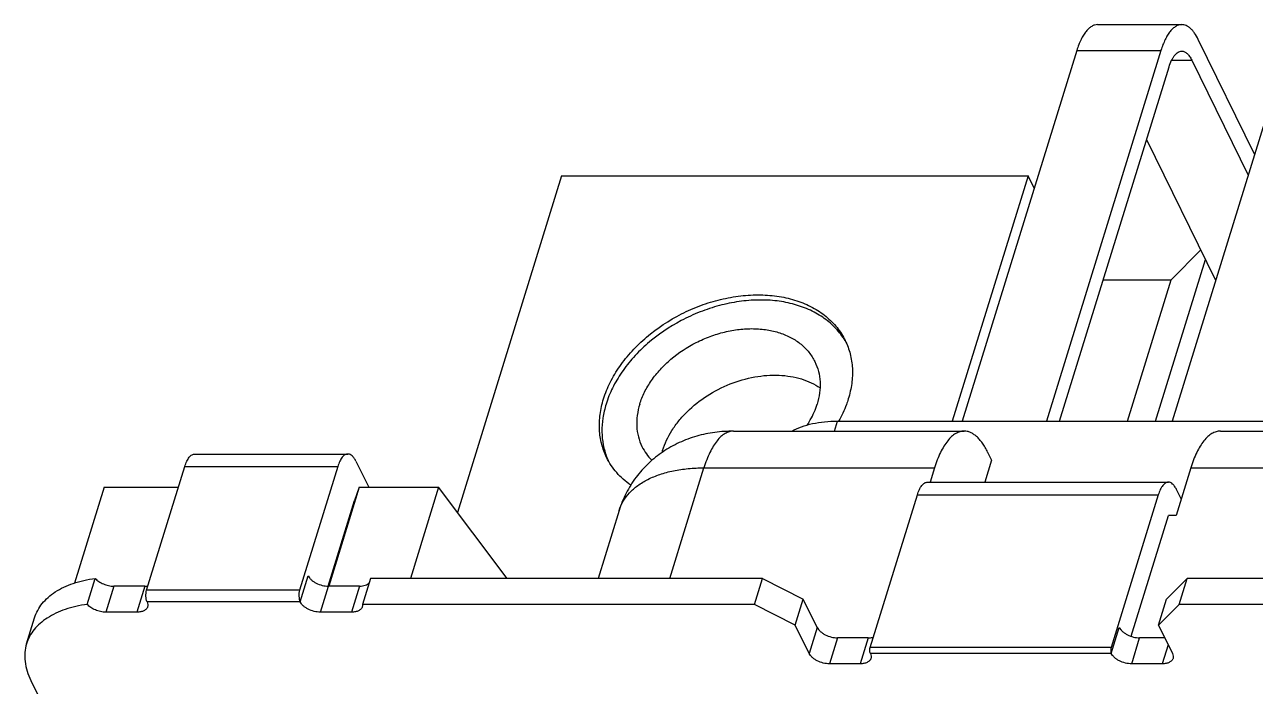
# Model space of a CAD drawing. Extents: x 0 to 420, y 0 to 297.
# Drawn here: x 266.05 to 280.87, y 220.11 to 228.07 of the extents above; entities that cross this region are included whole.
import ezdxf

# ---------------------------------------------------------------- set-up
doc = ezdxf.new("R2010")
doc.units = 0
doc.header["$LTSCALE"] = 23.1
doc.layers.get('0').update_dxf_attribs({"linetype": 'CONTINUOUS'})

msp = doc.modelspace()

# ---------------------------------------------------------------- linework, layer by layer
at = {"color": 7, "linetype": 'CONTINUOUS'}
for p, q in [((278.971, 228.073), (279.984, 228.073)), ((280.861, 226.513), (280.182, 227.895)), ((278.721, 227.763), (277.341, 223.299)), ((279.734, 227.763), (278.354, 223.299)), ((278.721, 227.763), (279.734, 227.763)), ((281.247, 227.763), (279.868, 223.299)), ((278.513, 223.299), (279.831, 227.564)), ((279.863, 227.645), (280.105, 227.645)), ((280.105, 227.645), (280.783, 226.262)), ((279.561, 226.689), (280.392, 224.995)), ((272.516, 226.253), (271.263, 222.199)), ((272.516, 226.253), (278.134, 226.253)), ((278.134, 226.253), (277.221, 223.299)), ((278.208, 226.103), (278.134, 226.253)), ((279.855, 225), (280.213, 225.361)), ((279.668, 223.299), (280.27, 225.244)), ((279.039, 225), (279.855, 225)), ((279.329, 223.299), (279.855, 225)), ((275.801, 223.178), (275.838, 223.299)), ((275.838, 223.299), (308.384, 223.299)), ((274.586, 223.178), (277.363, 223.178)), ((280.449, 223.178), (291.353, 223.178)), ((277.646, 222.925), (277.694, 222.829)), ((268.1, 222.903), (269.942, 222.903)), ((270.039, 222.817), (270.193, 222.503)), ((277.694, 222.829), (277.612, 222.564)), ((267.518, 221.264), (267.978, 222.752)), ((267.978, 222.752), (269.82, 222.752)), ((269.82, 222.752), (269.36, 221.264)), ((273.818, 221.405), (274.229, 222.736)), ((274.229, 222.736), (277.006, 222.736)), ((277.006, 222.736), (276.953, 222.564)), ((280.092, 222.736), (279.915, 222.164)), ((280.092, 222.736), (290.587, 222.736)), ((267.008, 222.503), (266.651, 221.35)), ((267.008, 222.503), (267.901, 222.503)), ((270.08, 222.503), (269.712, 221.312)), ((270.08, 222.503), (270.021, 222.342)), ((270.08, 222.503), (271.034, 222.503)), ((271.034, 222.503), (270.695, 221.405)), ((271.86, 221.405), (271.034, 222.503)), ((276.922, 222.564), (279.823, 222.564)), ((279.976, 222.362), (279.92, 222.477)), ((269.703, 221.312), (270.021, 222.342)), ((276.231, 220.572), (276.8, 222.413)), ((276.8, 222.413), (279.701, 222.413)), ((279.701, 222.413), (279.132, 220.572)), ((273.208, 222.223), (272.955, 221.405)), ((279.373, 220.709), (279.823, 222.164)), ((279.915, 222.164), (279.823, 222.164)), ((269.366, 221.123), (269.463, 221.436)), ((266.803, 221.092), (266.9, 221.405)), ((267.124, 221.312), (267.027, 220.999)), ((267.498, 221.312), (267.124, 221.312)), ((267.498, 221.312), (267.401, 220.999)), ((269.612, 220.999), (269.708, 221.312)), ((270.083, 221.312), (269.708, 221.312)), ((270.083, 221.312), (269.986, 220.999)), ((270.215, 221.405), (270.119, 221.092)), ((274.936, 221.405), (270.215, 221.405)), ((274.839, 221.092), (274.936, 221.405)), ((274.936, 221.405), (275.426, 221.157)), ((279.801, 221.157), (280.048, 221.405)), ((279.951, 221.092), (280.048, 221.405)), ((300.394, 221.405), (280.048, 221.405)), ((269.36, 221.264), (267.518, 221.264)), ((275.329, 220.843), (275.426, 221.157)), ((275.594, 220.815), (275.426, 221.157)), ((279.704, 220.843), (279.801, 221.157)), ((267.401, 220.999), (267.027, 220.999)), ((269.366, 221.123), (267.524, 221.123)), ((269.986, 220.999), (269.612, 220.999)), ((274.839, 221.092), (270.119, 221.092)), ((275.329, 220.843), (274.839, 221.092)), ((279.951, 221.092), (279.704, 220.843)), ((300.297, 221.092), (279.951, 221.092)), ((266.073, 220.618), (266.169, 220.932)), ((275.497, 220.501), (275.329, 220.843)), ((279.704, 220.843), (279.872, 220.501)), ((275.594, 220.815), (275.497, 220.501)), ((279.135, 220.501), (279.232, 220.815)), ((275.839, 220.69), (275.742, 220.377)), ((276.208, 220.69), (275.839, 220.69)), ((276.208, 220.69), (276.111, 220.377)), ((279.132, 220.572), (276.231, 220.572)), ((279.381, 220.377), (279.477, 220.69)), ((279.779, 220.69), (279.477, 220.69)), ((279.82, 220.607), (279.749, 220.377)), ((279.135, 220.501), (276.234, 220.501)), ((276.111, 220.377), (275.742, 220.377)), ((279.749, 220.377), (279.381, 220.377)), ((266.124, 220.175), (268.999, 214.316))]:
    msp.add_line(p, q, dxfattribs=at)
for centre, radius, start, end in [((275.212, 223.841), 0.835, 28.2616, 30.8895), ((274.567, 222.686), 0.874, 162.8245, 164.4205), ((273.839, 223.167), 0.835, 201.3882, 203.9378)]:
    msp.add_arc(centre, radius, start, end, dxfattribs=at)
for points, knots in [([(278.971, 228.073), (278.959, 228.073), (278.934, 228.069), (278.897, 228.053), (278.863, 228.026), (278.83, 227.99), (278.798, 227.945), (278.769, 227.892), (278.743, 227.83), (278.728, 227.786), (278.721, 227.763)], [0, 0, 0, 0, 0.085851, 0.177422, 0.279223, 0.394139, 0.523634, 0.668109, 0.8272, 1, 1, 1, 1]), ([(279.984, 228.073), (279.972, 228.073), (279.947, 228.069), (279.911, 228.053), (279.876, 228.026), (279.843, 227.99), (279.812, 227.945), (279.783, 227.892), (279.756, 227.83), (279.741, 227.786), (279.734, 227.763)], [0, 0, 0, 0, 0.085851, 0.177422, 0.279223, 0.394139, 0.523634, 0.668109, 0.8272, 1, 1, 1, 1]), ([(280.182, 227.895), (280.169, 227.922), (280.148, 227.959), (280.115, 228.002), (280.09, 228.027), (280.065, 228.047), (280.038, 228.062), (280.011, 228.071), (279.993, 228.073), (279.984, 228.073)], [0, 0, 0, 0, 0.315262, 0.45425, 0.581235, 0.697234, 0.803937, 0.903796, 1, 1, 1, 1]), ([(279.831, 227.564), (279.84, 227.591), (279.854, 227.629), (279.879, 227.675), (279.898, 227.703), (279.918, 227.725), (279.939, 227.741), (279.961, 227.751), (279.977, 227.753), (279.984, 227.753)], [0, 0, 0, 0, 0.331731, 0.476241, 0.605766, 0.72071, 0.822536, 0.914128, 1, 1, 1, 1]), ([(279.984, 227.753), (279.989, 227.753), (280.001, 227.752), (280.017, 227.746), (280.033, 227.737), (280.055, 227.72), (280.081, 227.689), (280.097, 227.661), (280.105, 227.645)], [0, 0, 0, 0, 0.096244, 0.196145, 0.302891, 0.418938, 0.684605, 1, 1, 1, 1]), ([(273.021, 223.566), (273.042, 223.634), (273.098, 223.77), (273.214, 223.964), (273.362, 224.147), (273.599, 224.374), (273.88, 224.56), (274.188, 224.695), (274.428, 224.768), (274.67, 224.812), (274.907, 224.824), (275.135, 224.806), (275.346, 224.755), (275.537, 224.675), (275.702, 224.566), (275.837, 224.431), (275.904, 224.326), (275.931, 224.271)], [0, 0, 0, 0, 0.058981, 0.121036, 0.185928, 0.253183, 0.391813, 0.461818, 0.531085, 0.598823, 0.664343, 0.727122, 0.78686, 0.843537, 0.897466, 0.949301, 1, 1, 1, 1]), ([(275.929, 224.269), (275.898, 224.321), (275.823, 224.419), (275.681, 224.543), (275.512, 224.64), (275.319, 224.71), (275.108, 224.751), (274.883, 224.762), (274.65, 224.743), (274.414, 224.694), (274.18, 224.617), (273.882, 224.48), (273.609, 224.296), (273.381, 224.072), (273.238, 223.892), (273.126, 223.703), (273.072, 223.57), (273.052, 223.504)], [0, 0, 0, 0, 0.050753, 0.102967, 0.157462, 0.214758, 0.275055, 0.338257, 0.404021, 0.47181, 0.540948, 0.610669, 0.748451, 0.815225, 0.879663, 0.941327, 1, 1, 1, 1]), ([(273.457, 223.504), (273.472, 223.553), (273.512, 223.652), (273.597, 223.792), (273.704, 223.925), (273.876, 224.09), (274.08, 224.224), (274.303, 224.322), (274.477, 224.375), (274.652, 224.407), (274.824, 224.416), (274.989, 224.402), (275.143, 224.366), (275.281, 224.308), (275.401, 224.229), (275.498, 224.131), (275.547, 224.055), (275.566, 224.015)], [0, 0, 0, 0, 0.058981, 0.121036, 0.185928, 0.253183, 0.391813, 0.461818, 0.531086, 0.598824, 0.664344, 0.727123, 0.78686, 0.843538, 0.897466, 0.949301, 1, 1, 1, 1]), ([(275.931, 224.271), (275.956, 224.219), (275.997, 224.109), (276.023, 223.933), (276.015, 223.749), (275.987, 223.627), (275.968, 223.566)], [0, 0, 0, 0, 0.239084, 0.482916, 0.735575, 1, 1, 1, 1]), ([(275.566, 224.015), (275.585, 223.977), (275.614, 223.898), (275.633, 223.77), (275.627, 223.636), (275.607, 223.548), (275.594, 223.504)], [0, 0, 0, 0, 0.239084, 0.482916, 0.735574, 1, 1, 1, 1]), ([(273.731, 222.944), (273.758, 223.03), (273.818, 223.155), (273.928, 223.306), (274.062, 223.453), (274.264, 223.613), (274.54, 223.755), (274.835, 223.84), (275.083, 223.86), (275.272, 223.84), (275.402, 223.81), (275.522, 223.764), (275.595, 223.722), (275.628, 223.699)], [0, 0, 0, 0, 0.116357, 0.178362, 0.242517, 0.375413, 0.511117, 0.644955, 0.772609, 0.833205, 0.891283, 0.946823, 1, 1, 1, 1]), ([(273.058, 222.861), (273.033, 222.913), (272.993, 223.023), (272.966, 223.199), (272.975, 223.383), (273.002, 223.505), (273.021, 223.566)], [0, 0, 0, 0, 0.239084, 0.482916, 0.735575, 1, 1, 1, 1]), ([(275.968, 223.566), (275.961, 223.543), (275.93, 223.451), (275.888, 223.363), (275.852, 223.298)], [0, 0, 0, 0, 0.24358, 1, 1, 1, 1]), ([(273.052, 223.504), (273.035, 223.449), (273.009, 223.339), (272.997, 223.173), (273.013, 223.013), (273.042, 222.911), (273.061, 222.862)], [0, 0, 0, 0, 0.263679, 0.516617, 0.761029, 1, 1, 1, 1]), ([(273.457, 223.504), (273.443, 223.46), (273.423, 223.371), (273.417, 223.238), (273.436, 223.11), (273.466, 223.03), (273.484, 222.993)], [0, 0, 0, 0, 0.264426, 0.517084, 0.760916, 1, 1, 1, 1]), ([(275.474, 223.252), (275.487, 223.272), (275.535, 223.352), (275.573, 223.438), (275.594, 223.504)], [0, 0, 0, 0, 0.258769, 1, 1, 1, 1]), ([(275.288, 223.179), (275.325, 223.199), (275.406, 223.235), (275.539, 223.272), (275.684, 223.294), (275.786, 223.299), (275.838, 223.299)], [0, 0, 0, 0, 0.2232, 0.464927, 0.724479, 1, 1, 1, 1]), ([(274.586, 223.178), (274.511, 223.178), (274.361, 223.169), (274.141, 223.123), (273.93, 223.045), (273.734, 222.935), (273.557, 222.794), (273.407, 222.626), (273.287, 222.435), (273.23, 222.295), (273.208, 222.223)], [0, 0, 0, 0, 0.12522, 0.25002, 0.374699, 0.499465, 0.624401, 0.749501, 0.87472, 1, 1, 1, 1]), ([(274.586, 223.178), (274.569, 223.178), (274.533, 223.173), (274.482, 223.15), (274.432, 223.112), (274.385, 223.061), (274.34, 222.996), (274.299, 222.92), (274.261, 222.832), (274.24, 222.769), (274.229, 222.736)], [0, 0, 0, 0, 0.085851, 0.177422, 0.279224, 0.394141, 0.523635, 0.668109, 0.827201, 1, 1, 1, 1]), ([(277.363, 223.178), (277.346, 223.178), (277.31, 223.173), (277.259, 223.15), (277.209, 223.112), (277.162, 223.061), (277.117, 222.996), (277.076, 222.92), (277.038, 222.832), (277.017, 222.769), (277.006, 222.736)], [0, 0, 0, 0, 0.085851, 0.177422, 0.279224, 0.394141, 0.523635, 0.668109, 0.827201, 1, 1, 1, 1]), ([(277.646, 222.925), (277.637, 222.945), (277.617, 222.982), (277.585, 223.033), (277.55, 223.077), (277.515, 223.113), (277.478, 223.142), (277.441, 223.163), (277.402, 223.176), (277.376, 223.178), (277.363, 223.178)], [0, 0, 0, 0, 0.163991, 0.315432, 0.454388, 0.58134, 0.69731, 0.803985, 0.90382, 1, 1, 1, 1]), ([(280.449, 223.178), (280.432, 223.178), (280.396, 223.173), (280.344, 223.15), (280.295, 223.112), (280.247, 223.061), (280.203, 222.996), (280.162, 222.92), (280.124, 222.832), (280.102, 222.769), (280.092, 222.736)], [0, 0, 0, 0, 0.085851, 0.177422, 0.279224, 0.394141, 0.523635, 0.668109, 0.827201, 1, 1, 1, 1]), ([(273.484, 222.993), (273.499, 222.962), (273.534, 222.903), (273.579, 222.851), (273.604, 222.827)], [0, 0, 0, 0, 0.496684, 1, 1, 1, 1]), ([(267.978, 222.752), (267.985, 222.774), (267.996, 222.804), (268.016, 222.841), (268.031, 222.863), (268.047, 222.881), (268.064, 222.893), (268.082, 222.901), (268.094, 222.903), (268.1, 222.903)], [0, 0, 0, 0, 0.331731, 0.476241, 0.605766, 0.72071, 0.822536, 0.914128, 1, 1, 1, 1]), ([(269.942, 222.903), (269.936, 222.903), (269.924, 222.901), (269.906, 222.893), (269.889, 222.881), (269.873, 222.863), (269.858, 222.841), (269.838, 222.804), (269.827, 222.774), (269.82, 222.752)], [0, 0, 0, 0, 0.085872, 0.177464, 0.27929, 0.394234, 0.523759, 0.668269, 1, 1, 1, 1]), ([(270.039, 222.817), (270.033, 222.829), (270.019, 222.853), (269.996, 222.881), (269.974, 222.896), (269.955, 222.902), (269.946, 222.903), (269.942, 222.903)], [0, 0, 0, 0, 0.31562, 0.581475, 0.803716, 0.903688, 1, 1, 1, 1]), ([(273.348, 222.528), (273.317, 222.55), (273.257, 222.597), (273.178, 222.677), (273.111, 222.765), (273.074, 222.828), (273.058, 222.861)], [0, 0, 0, 0, 0.256588, 0.507642, 0.754819, 1, 1, 1, 1]), ([(273.208, 222.223), (273.22, 222.262), (273.254, 222.338), (273.331, 222.44), (273.433, 222.529), (273.558, 222.603), (273.703, 222.662), (273.865, 222.705), (274.043, 222.73), (274.166, 222.736), (274.229, 222.736)], [0, 0, 0, 0, 0.099671, 0.202887, 0.312614, 0.430912, 0.558881, 0.69677, 0.844138, 1, 1, 1, 1]), ([(276.8, 222.413), (276.806, 222.434), (276.818, 222.465), (276.838, 222.502), (276.853, 222.524), (276.869, 222.541), (276.886, 222.554), (276.904, 222.562), (276.916, 222.564), (276.922, 222.564)], [0, 0, 0, 0, 0.331731, 0.476241, 0.605766, 0.72071, 0.822536, 0.914128, 1, 1, 1, 1]), ([(279.823, 222.564), (279.817, 222.564), (279.805, 222.562), (279.787, 222.554), (279.77, 222.541), (279.754, 222.524), (279.739, 222.502), (279.719, 222.465), (279.708, 222.434), (279.701, 222.413)], [0, 0, 0, 0, 0.085872, 0.177464, 0.27929, 0.394234, 0.523759, 0.668269, 1, 1, 1, 1]), ([(279.92, 222.477), (279.914, 222.49), (279.9, 222.513), (279.877, 222.541), (279.855, 222.557), (279.836, 222.563), (279.827, 222.564), (279.823, 222.564)], [0, 0, 0, 0, 0.31562, 0.581475, 0.803716, 0.903688, 1, 1, 1, 1]), ([(269.463, 221.436), (269.467, 221.428), (269.479, 221.411), (269.501, 221.388), (269.528, 221.366), (269.572, 221.341), (269.632, 221.319), (269.683, 221.312), (269.708, 221.312)], [0, 0, 0, 0, 0.10035, 0.212071, 0.33408, 0.464144, 0.735687, 1, 1, 1, 1]), ([(266.169, 220.932), (266.179, 220.962), (266.204, 221.022), (266.26, 221.105), (266.332, 221.18), (266.419, 221.246), (266.522, 221.302), (266.637, 221.348), (266.764, 221.383), (266.853, 221.399), (266.9, 221.405)], [0, 0, 0, 0, 0.104589, 0.211765, 0.323816, 0.442525, 0.569097, 0.704172, 0.847896, 1, 1, 1, 1]), ([(266.9, 221.405), (266.912, 221.391), (266.943, 221.365), (266.998, 221.336), (267.06, 221.317), (267.103, 221.312), (267.124, 221.312)], [0, 0, 0, 0, 0.228046, 0.482251, 0.745867, 1, 1, 1, 1]), ([(267.498, 221.312), (267.501, 221.312), (267.513, 221.312), (267.525, 221.313), (267.534, 221.315)], [0, 0, 0, 0, 0.257454, 1, 1, 1, 1]), ([(270.083, 221.312), (270.095, 221.312), (270.119, 221.314), (270.151, 221.321), (270.179, 221.334), (270.193, 221.346), (270.199, 221.353)], [0, 0, 0, 0, 0.291147, 0.555631, 0.791046, 1, 1, 1, 1]), ([(267.524, 221.123), (267.522, 221.127), (267.518, 221.137), (267.512, 221.159), (267.509, 221.19), (267.51, 221.228), (267.514, 221.252), (267.518, 221.264)], [0, 0, 0, 0, 0.10267, 0.219303, 0.480863, 0.7527, 1, 1, 1, 1]), ([(269.36, 221.264), (269.357, 221.252), (269.352, 221.228), (269.351, 221.19), (269.355, 221.159), (269.36, 221.137), (269.364, 221.127), (269.366, 221.123)], [0, 0, 0, 0, 0.2473, 0.519137, 0.780697, 0.89733, 1, 1, 1, 1]), ([(266.803, 221.092), (266.757, 221.086), (266.667, 221.07), (266.54, 221.035), (266.425, 220.989), (266.323, 220.932), (266.235, 220.866), (266.163, 220.792), (266.107, 220.709), (266.082, 220.649), (266.073, 220.618)], [0, 0, 0, 0, 0.152104, 0.295828, 0.430903, 0.557475, 0.676184, 0.788235, 0.895411, 1, 1, 1, 1]), ([(267.027, 220.999), (267.006, 220.999), (266.963, 221.004), (266.901, 221.023), (266.846, 221.052), (266.815, 221.078), (266.803, 221.092)], [0, 0, 0, 0, 0.254133, 0.517749, 0.771954, 1, 1, 1, 1]), ([(267.531, 221.064), (267.53, 221.059), (267.525, 221.049), (267.515, 221.036), (267.502, 221.025), (267.48, 221.012), (267.446, 221.001), (267.417, 220.999), (267.401, 220.999)], [0, 0, 0, 0, 0.099766, 0.20308, 0.312912, 0.431322, 0.696864, 1, 1, 1, 1]), ([(267.524, 221.123), (267.529, 221.114), (267.534, 221.098), (267.534, 221.078), (267.533, 221.069), (267.531, 221.064)], [0, 0, 0, 0, 0.524625, 0.76586, 1, 1, 1, 1]), ([(269.612, 220.999), (269.586, 220.999), (269.535, 221.006), (269.475, 221.028), (269.432, 221.053), (269.404, 221.074), (269.382, 221.097), (269.371, 221.114), (269.366, 221.123)], [0, 0, 0, 0, 0.264313, 0.535856, 0.66592, 0.787929, 0.89965, 1, 1, 1, 1]), ([(270.116, 221.064), (270.114, 221.059), (270.11, 221.049), (270.1, 221.036), (270.087, 221.025), (270.065, 221.012), (270.031, 221.001), (270.002, 220.999), (269.986, 220.999)], [0, 0, 0, 0, 0.099766, 0.20308, 0.312912, 0.431323, 0.696865, 1, 1, 1, 1]), ([(270.119, 221.092), (270.119, 221.087), (270.119, 221.078), (270.117, 221.068), (270.116, 221.064)], [0, 0, 0, 0, 0.507166, 1, 1, 1, 1]), ([(275.594, 220.815), (275.598, 220.806), (275.609, 220.789), (275.632, 220.766), (275.659, 220.745), (275.702, 220.719), (275.763, 220.697), (275.814, 220.69), (275.839, 220.69)], [0, 0, 0, 0, 0.10035, 0.212071, 0.33408, 0.464144, 0.735687, 1, 1, 1, 1]), ([(276.208, 220.69), (276.213, 220.69), (276.234, 220.691), (276.255, 220.694), (276.27, 220.699)], [0, 0, 0, 0, 0.265399, 1, 1, 1, 1]), ([(279.232, 220.815), (279.236, 220.806), (279.248, 220.789), (279.27, 220.766), (279.297, 220.745), (279.341, 220.719), (279.401, 220.697), (279.452, 220.69), (279.477, 220.69)], [0, 0, 0, 0, 0.10035, 0.212071, 0.33408, 0.464144, 0.735687, 1, 1, 1, 1]), ([(266.073, 220.618), (266.062, 220.584), (266.048, 220.513), (266.051, 220.401), (266.076, 220.287), (266.106, 220.212), (266.124, 220.175)], [0, 0, 0, 0, 0.233696, 0.474472, 0.728414, 1, 1, 1, 1]), ([(276.234, 220.501), (276.232, 220.506), (276.228, 220.517), (276.226, 220.535), (276.227, 220.554), (276.229, 220.566), (276.231, 220.572)], [0, 0, 0, 0, 0.218999, 0.480661, 0.752605, 1, 1, 1, 1]), ([(279.132, 220.572), (279.13, 220.566), (279.128, 220.554), (279.128, 220.535), (279.13, 220.517), (279.133, 220.506), (279.135, 220.501)], [0, 0, 0, 0, 0.247395, 0.519339, 0.781001, 1, 1, 1, 1]), ([(275.742, 220.377), (275.717, 220.377), (275.666, 220.384), (275.606, 220.406), (275.562, 220.431), (275.535, 220.453), (275.513, 220.476), (275.501, 220.493), (275.497, 220.501)], [0, 0, 0, 0, 0.264313, 0.535856, 0.66592, 0.787929, 0.89965, 1, 1, 1, 1]), ([(276.241, 220.442), (276.239, 220.437), (276.235, 220.428), (276.225, 220.415), (276.212, 220.404), (276.19, 220.39), (276.156, 220.38), (276.126, 220.377), (276.111, 220.377)], [0, 0, 0, 0, 0.099766, 0.20308, 0.312912, 0.431322, 0.696864, 1, 1, 1, 1]), ([(276.234, 220.501), (276.239, 220.492), (276.244, 220.477), (276.244, 220.456), (276.242, 220.447), (276.241, 220.442)], [0, 0, 0, 0, 0.524625, 0.76586, 1, 1, 1, 1]), ([(279.381, 220.377), (279.355, 220.377), (279.304, 220.384), (279.244, 220.406), (279.2, 220.431), (279.173, 220.453), (279.151, 220.476), (279.14, 220.493), (279.135, 220.501)], [0, 0, 0, 0, 0.264313, 0.535856, 0.66592, 0.787929, 0.89965, 1, 1, 1, 1]), ([(279.879, 220.442), (279.878, 220.437), (279.873, 220.428), (279.863, 220.415), (279.85, 220.404), (279.828, 220.39), (279.794, 220.38), (279.765, 220.377), (279.749, 220.377)], [0, 0, 0, 0, 0.099766, 0.20308, 0.312912, 0.431322, 0.696864, 1, 1, 1, 1]), ([(279.872, 220.501), (279.877, 220.492), (279.882, 220.477), (279.882, 220.456), (279.88, 220.447), (279.879, 220.442)], [0, 0, 0, 0, 0.524625, 0.76586, 1, 1, 1, 1])]:
    msp.add_open_spline(points, degree=3, knots=knots, dxfattribs=at)

doc.saveas('drawing.dxf')
